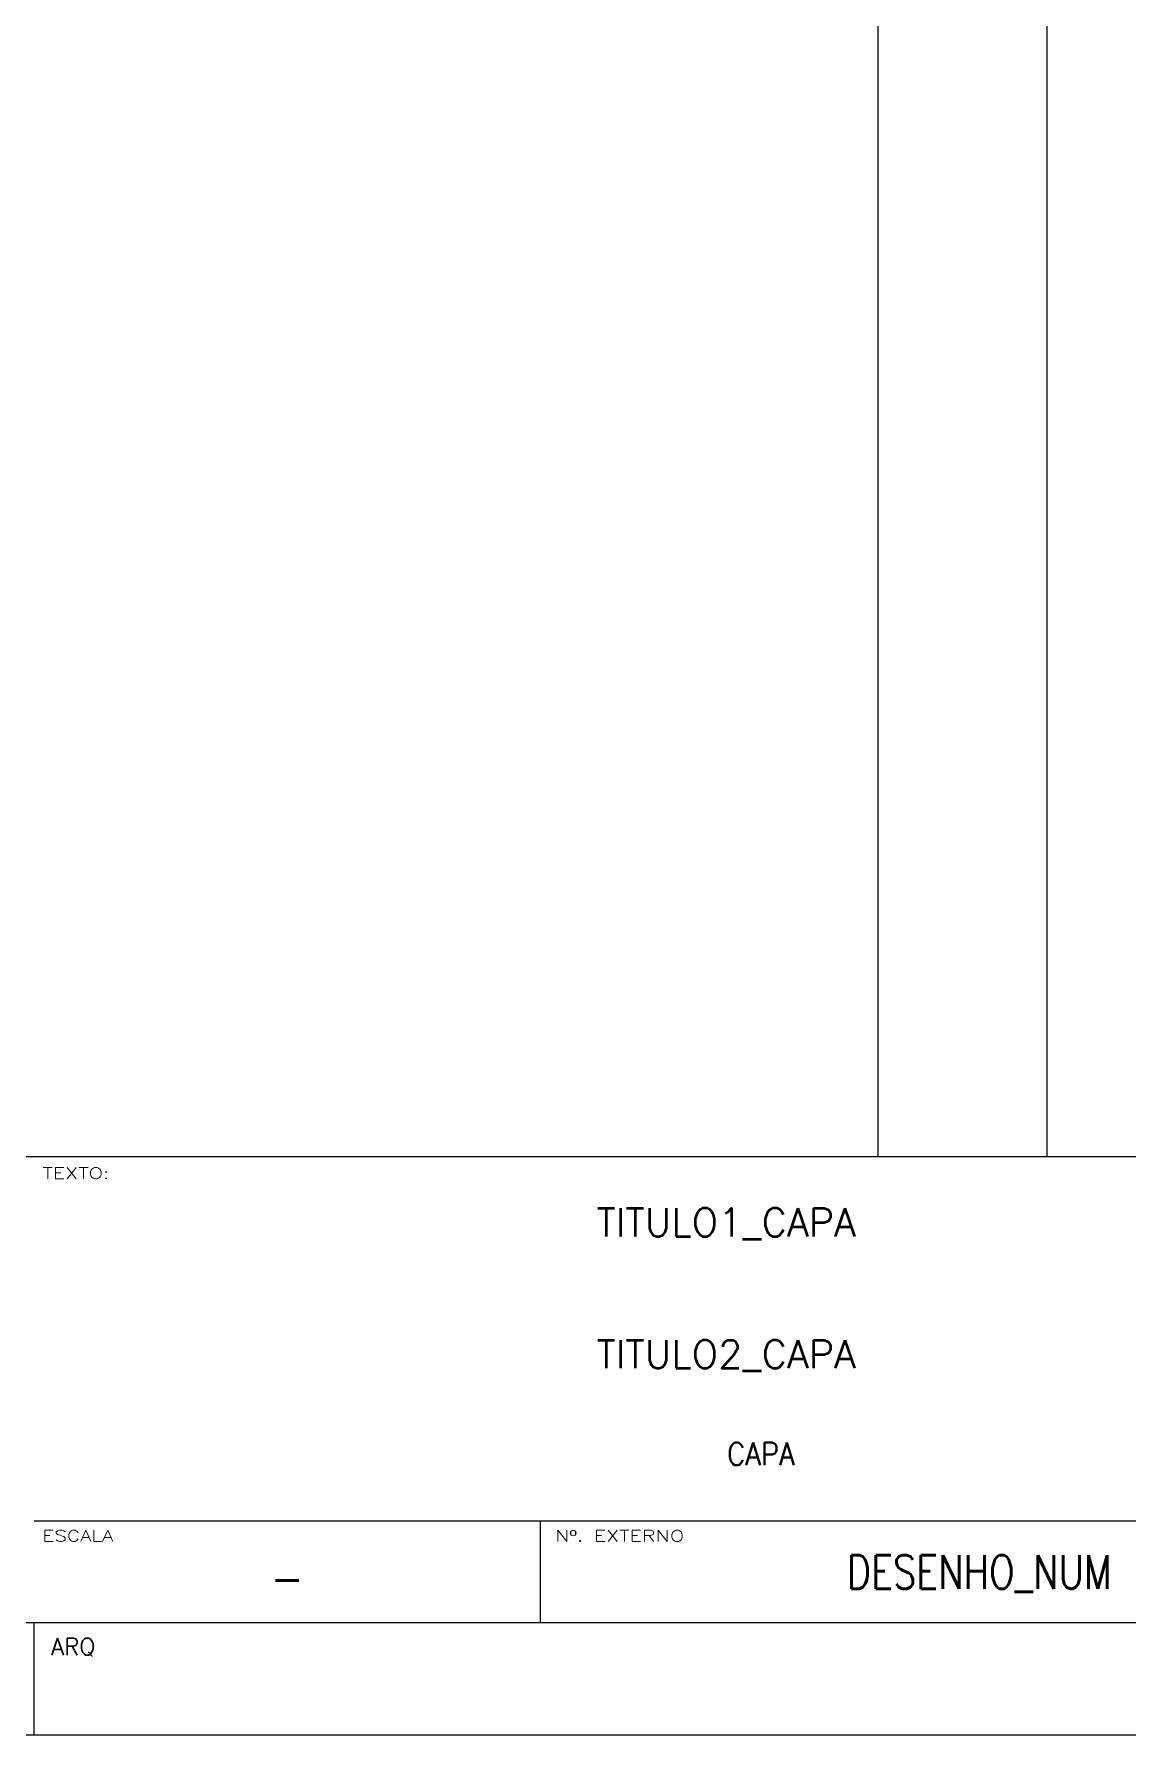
# Model space of a CAD drawing. Header units: millimetres. Extents: x 0 to 420, y 0 to 297.
# Drawn here: x 235 to 332.2, y 0 to 151.2 of the extents above; entities that cross this region are included whole.
import ezdxf
from ezdxf.enums import TextEntityAlignment as Align

# ---------------------------------------------------------------- set-up
doc = ezdxf.new("R2010")
doc.units = ezdxf.units.MM
doc.layers.add('-3', color=7, linetype='Continuous')
doc.layers.add('1', color=7, linetype='Continuous')
doc.styles.add('R100', font='romans', dxfattribs={"width": 1.5, "height": 100})
doc.styles.add('R2', font='ROMANS.SHX', dxfattribs={"width": 0.9, "height": 2})
doc.styles.add('R3', font='ROMANS.SHX', dxfattribs={"width": 0.8, "height": 3})
doc.styles.add('ROMANS', font='romans.shx')

msp = doc.modelspace()

# ---------------------------------------------------------------- linework, layer by layer
at = {"layer": '-3', "color": 30}
msp.add_line((310, 284), (310, 51.44), dxfattribs=at)
at = {"layer": '-3'}
msp.add_line((325, 284), (325, 51.44), dxfattribs=at)
at = {"layer": '1', "color": 30}
msp.add_line((25, 51.44), (410, 51.44), dxfattribs=at)
at = {"layer": '1', "color": 5, "linetype": 'Continuous'}
for p, q in [((410, 19), (235, 19)), ((280, 10), (280, 19))]:
    msp.add_line(p, q, dxfattribs=at)
at = {"layer": '1', "color": 30, "linetype": 'Continuous'}
msp.add_line((25, 10), (410, 10), dxfattribs=at)
msp.add_line((25, 10), (410, 10), dxfattribs=at)
at = {"layer": '1', "color": 4}
for p, q in [((235, 0), (235, 10)), ((235, 0), (235, 10)), ((0, 0), (420, 0)), ((0, 0), (420, 0))]:
    msp.add_line(p, q, dxfattribs=at)

# ---------------------------------------------------------------- texts
at = {"layer": '1', "color": 4, "style": 'R100'}
for s, width, p in [('TEXTO:', 1.35, (235.75, 49.94)), ('ESCALA', 1.3, (235.75, 17.71)), ('Nº. EXTERNO', 1.35, (281.32, 17.71))]:
    msp.add_text(s, height=1, dxfattribs=dict(at, width=width)).set_placement(p, align=Align.MIDDLE_LEFT)
at = {"layer": '1', "color": 7, "style": 'R2', "width": 0.9}
msp.add_text('CAPA', height=2, dxfattribs=at).set_placement((299.6, 24.99), align=Align.MIDDLE)
at = {"layer": '1', "color": 6, "linetype": 'Continuous', "style": 'R3', "width": 0.9}
msp.add_text('-', height=3, dxfattribs=at).set_placement((257.5, 13.95), align=Align.MIDDLE)
at = {"layer": '1', "color": 5, "lineweight": -3, "style": 'ROMANS'}
msp.add_attdef('TITULO1_CAPA', text='', height=2.5, dxfattribs=at).set_placement((296.5, 45.58), align=Align.MIDDLE_CENTER)
at = {"layer": '1', "color": 6, "lineweight": -3, "style": 'ROMANS'}
msp.add_attdef('TITULO2_CAPA', text='', height=2.5, dxfattribs=at).set_placement((296.5, 33.86), align=Align.MIDDLE_CENTER)
at = {"layer": '1', "color": 7, "lineweight": -3, "style": 'R3', "width": 0.8}
msp.add_attdef('DESENHO_NUM', text='', height=3, dxfattribs=at).set_placement((319, 14.5), align=Align.MIDDLE_CENTER)
at = {"layer": '1', "color": 7, "lineweight": -3, "style": 'ROMANS'}
msp.add_attdef('ARQ', text='', height=1.5, dxfattribs=at).set_placement((236.52, 7.86), align=Align.MIDDLE_LEFT)

doc.saveas('drawing.dxf')
